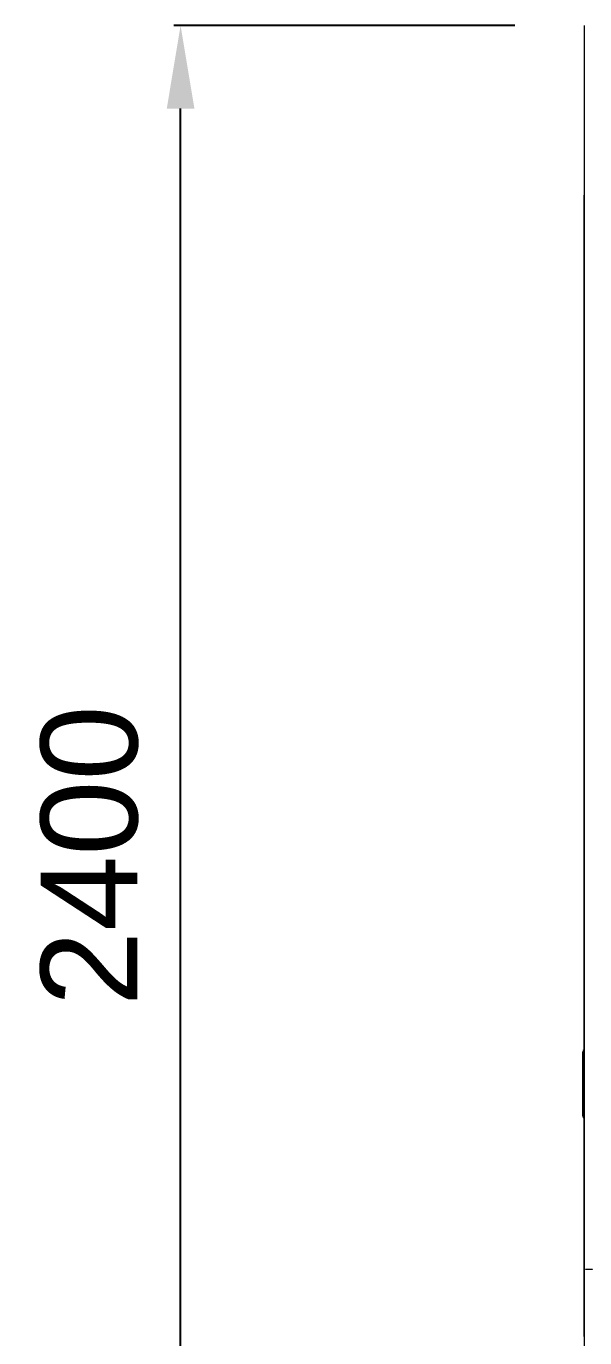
# Model space of a CAD drawing. Header units: millimetres. Extents: x -17070 to 46266, y -291348 to 34996.
# Drawn here: x 19496 to 20304, y 22287 to 24183 of the extents above; entities that cross this region are included whole.
import ezdxf

# ---------------------------------------------------------------- set-up
doc = ezdxf.new("R2010")
doc.units = ezdxf.units.MM
doc.linetypes.add('CENTER', pattern=[2, 1.25, -0.25, 0.25, -0.25])
doc.layers.add('center', color=1, linetype='CENTER')
doc.styles.get("Standard").update_dxf_attribs({"font": 'arial.ttf'})
doc.dimstyles.new('1.40', dxfattribs={"dimscale": 20, "dimtxt": 1.5, "dimasz": 1, "dimexe": 0.5, "dimexo": 0.5, "dimgap": 0.5, "dimtad": 1, "dimdec": 0, "dimzin": 0, "dimdsep": 46, "dimtxsty": 'Standard', "dimcen": 0, "dimclrd": 2, "dimclre": 2, "dimclrt": 3, "dimadec": 0, "dimazin": 0, "dimtfac": 1, "dimtdec": 0, "dimtmove": 0, "dimatfit": 0, "dimfxl": 1, "dimtolj": 1, "dimtzin": 0, "dimlwd": -1, "dimlwe": -1, "dimarcsym": 0})

# ---------------------------------------------------------------- blocks, each defined once
blk = doc.blocks.new('*D614')
at = {"color": 2, "transparency": 16777216}
for p, q in [((20203, 24183.6), (19709.3, 24183.6)), ((19719.3, 21903.6), (19719.3, 24063.6)), ((20203, 21783.6), (19709.3, 21783.6))]:
    blk.add_line(p, q, dxfattribs=at)
for points in [[(19699.3, 24063.6), (19739.3, 24063.6), (19719.3, 24183.6)], [(19699.3, 21903.6), (19739.3, 21903.6), (19719.3, 21783.6)]]:
    blk.add_solid(points, dxfattribs=at)
at = {"layer": 'Defpoints', "color": 0, "transparency": 16777216}
for p in [(19719.3, 24183.6), (20303, 24183.6), (20303, 21783.6)]:
    blk.add_point(p, dxfattribs=at)
at = {"color": 3, "lineweight": 5, "transparency": 16777216, "insert": (19587.8, 22983.6), "char_height": 140, "attachment_point": 5, "rotation": 90}
blk.add_mtext('\\A1;2400', dxfattribs=at)
blk = doc.blocks.new('3')
at = {"lineweight": 20}
for p, q in [((20303, 24183.6), (20303, 21783.6)), ((20303, 22350.6), (20303, 22285.6))]:
    blk.add_line(p, q, dxfattribs=at)
at = {"color": 7, "lineweight": 20, "ltscale": 0.108889}
blk.add_line((20303, 24161.6), (20303, 23965.6), dxfattribs=at)
blk.add_line((20303, 24161.6), (20303, 23965.6), dxfattribs=at)
at = {"color": 7, "lineweight": 20}
blk.add_line((20303, 22288.7), (20303, 23938.5), dxfattribs=at)
at = {"color": 7, "lineweight": 20, "ltscale": 0.051667}
blk.add_line((20301, 22607.1), (20301, 22700.1), dxfattribs=at)
at = {"color": 7, "lineweight": 20, "ltscale": 0.001111}
for p, q in [((20303, 22700.1), (20301, 22700.1)), ((20303, 22607.1), (20301, 22607.1))]:
    blk.add_line(p, q, dxfattribs=at)
at = {"color": 7, "lineweight": 20}
for centre, radius, start, end in [((20304.5, 22700.1), 3.5, 115.337, 180), ((20304.5, 22607.1), 3.5, 180, 244.663), ((20306.1, 22437.7), 3.1, 180, 180.2449), ((20306.1, 22429.5), 3.1, 179.7551, 180)]:
    blk.add_arc(centre, radius, start, end, dxfattribs=at)
at = {"layer": 'center', "lineweight": 20}
for p, q in [((20511.2, 22385.6), (20303, 22385.6)), ((20303, 22385.6), (20303, 22285.6))]:
    blk.add_line(p, q, dxfattribs=at)

msp = doc.modelspace()

# ---------------------------------------------------------------- block references
msp.add_blockref('3', (0, 0))

# ---------------------------------------------------------------- dimensions: what is measured, and where the dimension line sits
at = {"lineweight": 5}
dim = msp.add_linear_dim(base=(19719.3, 24183.6), p1=(20303, 21783.6), p2=(20303, 24183.6), angle=90, dimstyle='1.40', override={"dimtxt": 7, "dimasz": 6, "dimexo": 5, "dimgap": 3}, dxfattribs=at)
dim.commit()
dim.dimension.update_dxf_attribs({"geometry": '*D614', "text_midpoint": (19587.8, 22983.6)})

doc.saveas('drawing.dxf')
